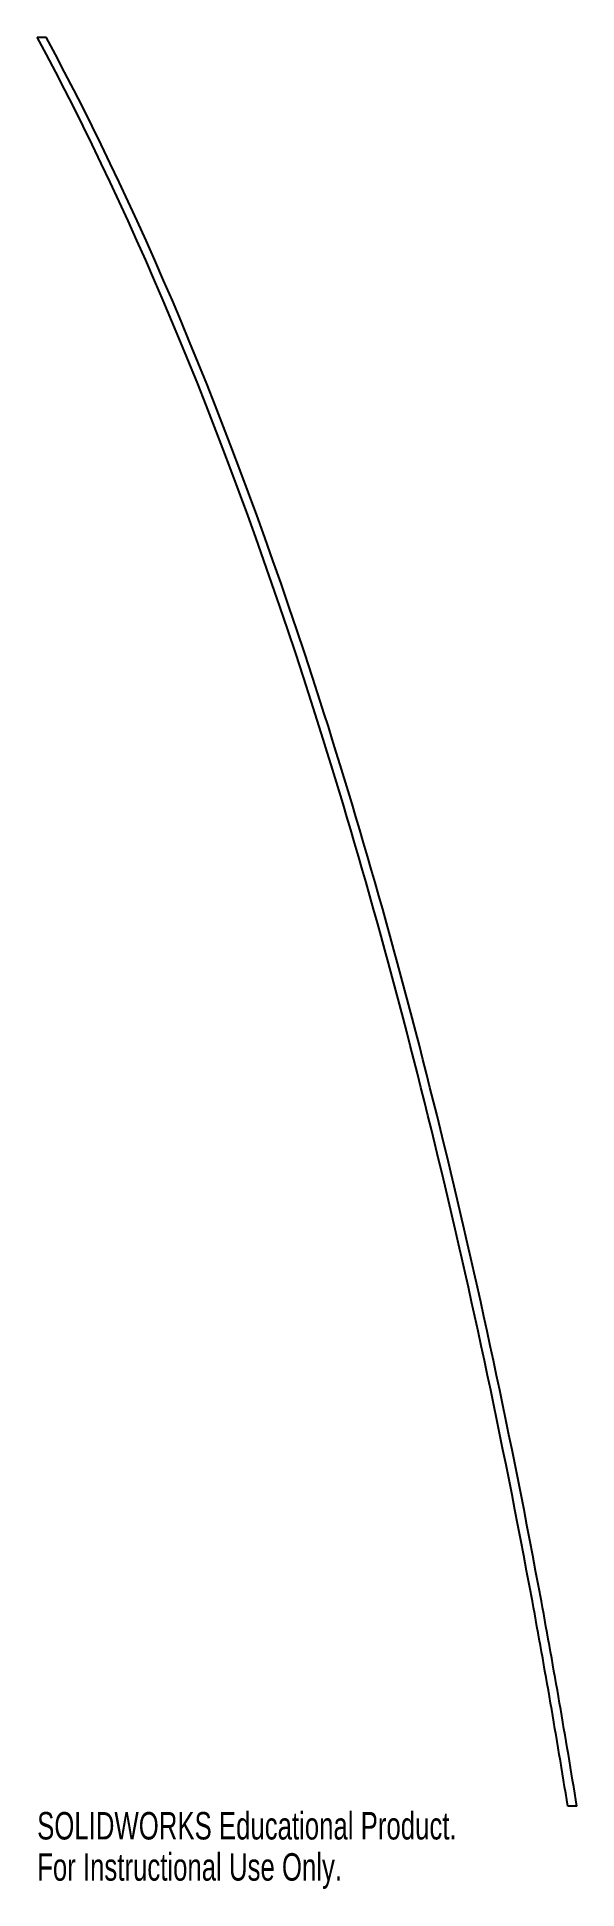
# Model space of a CAD drawing. Header units: inches. Extents: x 9.6 to 13.4, y 13 to 25.8.
import ezdxf

# ---------------------------------------------------------------- set-up
doc = ezdxf.new("R2010")
doc.units = ezdxf.units.IN
doc.header["$MEASUREMENT"] = 0
doc.styles.add('SLDTEXTSTYLE0', font='TXT', dxfattribs={"width": 0.7})

msp = doc.modelspace()

# ---------------------------------------------------------------- linework, layer by layer
at = {"color": 7, "linetype": 'Continuous', "lineweight": 25}
for p, q in [((9.63, 25.812), (9.692, 25.812)), ((13.363, 13.562), (13.3, 13.562))]:
    msp.add_line(p, q, dxfattribs=at)
for points in [[(13.3, 13.562), (13.223, 14.042), (12.743, 16.809), (11.629, 21.366), (10.316, 24.54), (9.63, 25.812)], [(13.363, 13.562), (13.285, 14.042), (12.806, 16.809), (11.691, 21.366), (10.379, 24.54), (9.692, 25.812)]]:
    msp.add_open_spline(points, degree=3, knots=[0, 0, 0, 0, 0.095411, 0.558181, 1, 1, 1, 1], dxfattribs=at)

# ---------------------------------------------------------------- texts
at = {"color": 7, "linetype": 'Continuous', "char_height": 0.1903, "attachment_point": 1, "style": 'SLDTEXTSTYLE0'}
for s, insert in [('SOLIDWORKS Educational Product.', (9.63, 13.522)), ('For Instructional Use Only.', (9.63, 13.237))]:
    msp.add_mtext(s, dxfattribs=dict(at, insert=insert))

doc.saveas('drawing.dxf')
